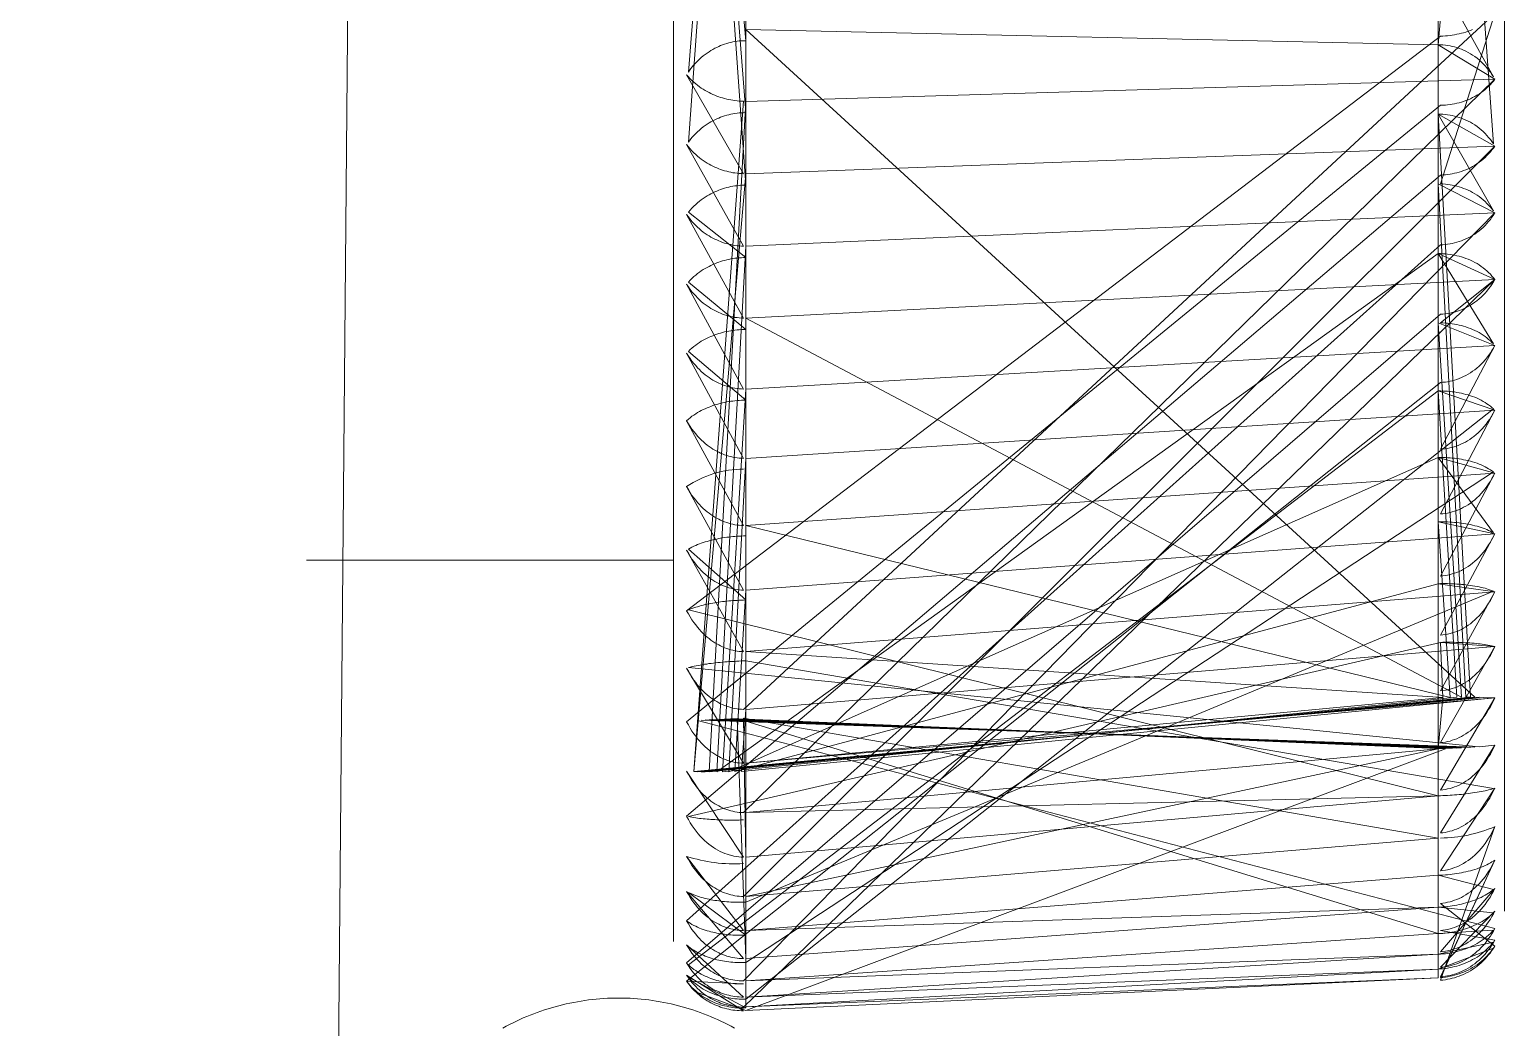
# Model space of a CAD drawing. Header units: millimetres. Extents: x 521 to 148073, y -17811 to 32040.
# Drawn here: x 66102.24 to 66124.39, y 20489.53 to 20504.52 of the extents above; entities that cross this region are included whole.
import ezdxf

# ---------------------------------------------------------------- set-up
doc = ezdxf.new("R2010")
doc.units = ezdxf.units.MM
doc.layers.add('Datové rozvody', color=6, linetype='Continuous')
doc.layers.add('PDF_Geometrie', color=7, linetype='Continuous', true_color=0xbdbdbd)

# ---------------------------------------------------------------- blocks, each defined once
blk = doc.blocks.new('projektor')
at = {"layer": 'PDF_Geometrie', "lineweight": 13}
for points in [[(86046.764, 15190.87), (86048.233, 15191.675), (86048.199, 15191.653), (86048.166, 15191.631), (86048.134, 15191.606), (86048.101, 15191.581), (86048.071, 15191.555), (86048.041, 15191.526), (86048.013, 15191.498), (86047.986, 15191.467), (86047.961, 15191.437), (86047.936, 15191.404), (86047.915, 15191.372), (86047.894, 15191.34), (86047.875, 15191.307), (86047.858, 15191.275), (86047.843, 15191.241), (86047.829, 15191.209), (86047.816, 15191.175), (86047.805, 15191.143), (86047.795, 15191.109), (86047.787, 15191.075), (86047.779, 15191.042), (86047.774, 15191.007), (86047.769, 15190.974), (86047.765, 15190.939), (86047.763, 15190.904), (86047.762, 15190.87), (86038.499, 15191.675)], [(86038.03, 15190.87), (86049.21, 15191.675), (86049.178, 15191.653), (86049.148, 15191.631), (86049.117, 15191.606), (86049.088, 15191.581), (86049.059, 15191.555), (86049.032, 15191.526), (86049.006, 15191.498), (86048.981, 15191.467), (86048.958, 15191.437), (86048.935, 15191.404), (86048.915, 15191.372), (86048.896, 15191.34), (86048.879, 15191.307), (86048.863, 15191.275), (86048.849, 15191.241), (86048.836, 15191.209), (86048.824, 15191.175), (86048.814, 15191.143), (86048.805, 15191.109), (86048.797, 15191.075), (86048.79, 15191.042), (86048.785, 15191.007), (86048.781, 15190.974), (86048.778, 15190.939), (86048.776, 15190.904), (86048.775, 15190.87), (86050.191, 15191.675), (86050.162, 15191.653), (86050.134, 15191.631), (86050.106, 15191.606), (86050.08, 15191.581), (86050.054, 15191.555), (86050.028, 15191.526), (86050.004, 15191.498), (86049.982, 15191.467), (86049.96, 15191.437), (86049.94, 15191.404), (86049.922, 15191.372), (86049.904, 15191.34), (86049.888, 15191.307), (86049.874, 15191.275), (86049.862, 15191.241), (86049.85, 15191.209), (86049.839, 15191.175), (86049.829, 15191.143), (86049.821, 15191.109), (86049.815, 15191.075), (86049.809, 15191.042), (86049.804, 15191.007), (86049.8, 15190.974), (86049.797, 15190.939), (86049.795, 15190.904), (86047.305, 15191.694)], [(86060.422, 15191.837), (86039.04, 15191.837)], [(86057.305, 15191.694), (86057.297, 15191.526), (86058.38, 15179.995), (86048.589, 15180.723), (86048.589, 15180.69), (86048.586, 15180.659), (86048.583, 15180.628), (86048.58, 15180.597), (86048.575, 15180.566), (86048.57, 15180.536), (86048.564, 15180.505), (86048.557, 15180.476), (86048.549, 15180.446), (86048.541, 15180.417), (86048.532, 15180.387), (86048.522, 15180.359), (86048.512, 15180.33), (86048.501, 15180.303), (86048.488, 15180.274), (86048.476, 15180.246), (86048.462, 15180.218), (86048.447, 15180.19), (86048.432, 15180.161), (86048.414, 15180.134), (86048.396, 15180.105), (86048.376, 15180.078), (86048.356, 15180.05), (86048.334, 15180.023), (86048.31, 15179.995), (86048.286, 15179.969), (86048.259, 15179.943), (86048.231, 15179.916), (86048.201, 15179.891), (86049.648, 15180.723), (86049.646, 15180.69), (86049.644, 15180.659), (86049.641, 15180.628), (86049.636, 15180.597), (86049.632, 15180.566), (86049.627, 15180.536), (86049.62, 15180.505), (86049.612, 15180.476), (86049.604, 15180.446), (86049.594, 15180.417), (86049.585, 15180.387), (86049.575, 15180.359), (86049.563, 15180.33), (86049.55, 15180.303), (86049.538, 15180.274), (86049.524, 15180.246), (86049.508, 15180.218), (86049.492, 15180.19), (86049.474, 15180.161), (86049.456, 15180.134), (86049.436, 15180.105), (86049.414, 15180.078), (86049.392, 15180.05), (86049.367, 15180.023), (86049.341, 15179.995), (86049.314, 15179.969), (86049.284, 15179.943), (86049.253, 15179.916), (86049.22, 15179.891), (86050.707, 15180.723), (86050.705, 15180.69), (86050.702, 15180.659), (86050.699, 15180.628), (86050.695, 15180.597), (86050.69, 15180.566), (86050.683, 15180.536), (86050.676, 15180.505), (86050.668, 15180.476), (86050.66, 15180.446), (86050.65, 15180.417), (86050.639, 15180.387), (86050.628, 15180.359), (86050.615, 15180.33), (86050.602, 15180.303), (86050.588, 15180.274), (86050.573, 15180.246), (86050.556, 15180.218), (86050.538, 15180.19), (86050.519, 15180.161), (86050.499, 15180.134), (86050.477, 15180.105), (86050.454, 15180.078), (86050.429, 15180.05), (86050.403, 15180.023), (86050.375, 15179.995), (86050.345, 15179.969), (86050.313, 15179.943), (86050.279, 15179.916), (86050.242, 15179.891), (86051.758, 15180.723), (86051.757, 15180.69), (86051.754, 15180.659), (86051.75, 15180.628), (86051.746, 15180.597), (86051.74, 15180.566), (86051.733, 15180.536), (86051.726, 15180.505), (86051.717, 15180.476), (86051.708, 15180.446), (86051.698, 15180.417), (86051.686, 15180.387), (86051.674, 15180.359), (86051.662, 15180.33), (86051.647, 15180.303), (86051.632, 15180.274), (86051.616, 15180.246), (86051.598, 15180.218), (86051.579, 15180.19), (86051.559, 15180.161), (86051.537, 15180.134), (86051.514, 15180.105), (86051.489, 15180.078), (86051.462, 15180.05), (86051.433, 15180.023), (86051.403, 15179.995), (86051.372, 15179.969), (86051.337, 15179.943), (86051.3, 15179.916), (86051.262, 15179.891), (86052.794, 15180.723), (86052.792, 15180.69), (86052.79, 15180.659), (86052.786, 15180.628), (86052.781, 15180.597), (86052.775, 15180.566), (86052.769, 15180.536), (86052.761, 15180.505), (86052.752, 15180.476), (86052.742, 15180.446), (86052.731, 15180.417), (86052.719, 15180.387), (86052.707, 15180.359), (86052.693, 15180.33), (86052.677, 15180.303), (86052.662, 15180.274), (86052.644, 15180.246), (86052.625, 15180.218), (86052.605, 15180.19), (86052.584, 15180.161), (86052.56, 15180.134), (86052.536, 15180.105), (86052.509, 15180.078), (86052.481, 15180.05), (86052.451, 15180.023), (86052.419, 15179.995), (86052.386, 15179.969), (86052.349, 15179.943), (86052.311, 15179.916), (86052.269, 15179.891), (86053.806, 15180.723), (86053.804, 15180.691), (86053.802, 15180.66), (86053.799, 15180.628), (86053.794, 15180.597), (86053.788, 15180.566), (86053.78, 15180.536), (86053.772, 15180.505), (86053.763, 15180.476), (86053.753, 15180.446), (86053.741, 15180.417), (86053.729, 15180.387), (86053.716, 15180.359), (86053.701, 15180.331), (86053.686, 15180.303), (86053.669, 15180.275), (86053.652, 15180.248), (86053.631, 15180.219), (86053.612, 15180.192), (86053.589, 15180.164), (86053.565, 15180.136), (86053.539, 15180.107), (86053.511, 15180.08), (86053.481, 15180.051), (86053.449, 15180.023), (86053.414, 15179.995), (86053.378, 15179.968), (86053.34, 15179.942), (86053.299, 15179.916), (86053.257, 15179.891), (86054.788, 15180.723), (86054.786, 15180.69), (86054.783, 15180.659), (86054.78, 15180.628), (86054.775, 15180.597), (86054.769, 15180.566), (86054.762, 15180.536), (86054.753, 15180.505), (86054.743, 15180.476), (86054.733, 15180.446), (86054.721, 15180.417), (86054.708, 15180.387), (86054.694, 15180.359), (86054.679, 15180.33), (86054.663, 15180.303), (86054.646, 15180.274), (86054.626, 15180.246), (86054.606, 15180.218), (86054.585, 15180.19), (86054.561, 15180.161), (86054.536, 15180.134), (86054.509, 15180.105), (86054.48, 15180.078), (86054.45, 15180.05), (86054.417, 15180.023), (86054.382, 15179.995), (86054.346, 15179.969), (86054.305, 15179.943), (86054.263, 15179.916), (86054.218, 15179.891), (86055.731, 15180.723), (86055.73, 15180.69), (86055.727, 15180.659), (86055.723, 15180.628), (86055.718, 15180.597), (86055.712, 15180.566), (86055.704, 15180.536), (86055.696, 15180.505), (86055.686, 15180.476), (86055.675, 15180.446), (86055.663, 15180.417), (86055.65, 15180.387), (86055.635, 15180.359), (86055.62, 15180.33), (86055.603, 15180.303), (86055.586, 15180.274), (86055.565, 15180.246), (86055.544, 15180.218), (86055.523, 15180.19), (86055.499, 15180.161), (86055.473, 15180.134), (86055.445, 15180.105), (86055.416, 15180.078), (86055.384, 15180.05), (86055.351, 15180.023), (86055.314, 15179.995), (86055.276, 15179.969), (86055.235, 15179.943), (86055.192, 15179.916), (86055.146, 15179.891), (86056.628, 15180.723), (86056.627, 15180.69), (86056.625, 15180.659), (86056.621, 15180.628), (86056.616, 15180.597), (86056.609, 15180.566), (86056.601, 15180.536), (86056.593, 15180.505), (86056.583, 15180.476), (86056.572, 15180.446), (86056.56, 15180.417), (86056.546, 15180.387), (86056.531, 15180.359), (86056.516, 15180.33), (86056.499, 15180.303), (86056.48, 15180.274), (86056.461, 15180.246), (86056.439, 15180.218), (86056.417, 15180.19), (86056.392, 15180.161), (86056.366, 15180.134), (86056.337, 15180.105), (86056.307, 15180.078), (86056.274, 15180.05), (86056.24, 15180.023), (86056.204, 15179.995), (86056.165, 15179.969), (86056.123, 15179.943), (86056.078, 15179.916), (86056.031, 15179.891), (86047.636, 15190.904), (86047.636, 15190.939), (86047.634, 15190.974), (86047.631, 15191.007), (86047.627, 15191.042), (86047.623, 15191.075), (86047.617, 15191.109), (86047.611, 15191.142), (86047.605, 15191.175), (86047.596, 15191.209), (86047.587, 15191.241), (86047.577, 15191.274), (86047.566, 15191.307), (86047.553, 15191.34), (86047.54, 15191.372)], [(86047.305, 15191.694), (86057.474, 15180.723), (86057.472, 15180.69), (86057.47, 15180.659), (86057.466, 15180.628), (86057.461, 15180.597), (86057.454, 15180.566), (86057.447, 15180.536), (86057.438, 15180.505), (86057.427, 15180.476), (86057.417, 15180.446), (86057.404, 15180.417), (86057.391, 15180.387), (86057.375, 15180.359), (86057.36, 15180.33), (86057.343, 15180.303), (86057.324, 15180.274), (86057.305, 15180.246), (86057.283, 15180.218), (86057.259, 15180.19), (86057.235, 15180.161), (86057.208, 15180.134), (86057.179, 15180.105), (86057.149, 15180.078), (86057.117, 15180.05), (86057.081, 15180.023), (86057.044, 15179.995), (86057.005, 15179.969), (86056.962, 15179.943), (86056.917, 15179.916), (86056.869, 15179.891), (86058.259, 15180.723), (86058.258, 15180.69), (86058.255, 15180.659), (86058.252, 15180.628), (86058.247, 15180.597), (86058.24, 15180.566), (86058.232, 15180.536), (86058.224, 15180.505), (86058.214, 15180.476), (86058.202, 15180.446), (86058.191, 15180.417), (86058.177, 15180.387), (86058.162, 15180.359), (86058.147, 15180.33), (86058.129, 15180.303), (86058.11, 15180.274), (86058.091, 15180.246), (86058.069, 15180.218), (86058.045, 15180.19), (86058.02, 15180.161), (86057.993, 15180.134), (86057.964, 15180.105), (86057.934, 15180.078), (86057.901, 15180.05), (86057.866, 15180.023), (86057.829, 15179.995), (86057.789, 15179.969), (86057.746, 15179.943), (86057.701, 15179.916), (86057.653, 15179.891), (86048.647, 15190.904), (86048.646, 15190.939), (86048.644, 15190.974), (86048.641, 15191.007), (86048.636, 15191.042), (86048.631, 15191.075), (86048.626, 15191.109), (86048.618, 15191.142), (86048.61, 15191.175), (86048.601, 15191.209), (86048.59, 15191.241), (86048.579, 15191.274), (86048.566, 15191.307), (86048.552, 15191.34), (86048.536, 15191.372), (86048.519, 15191.404), (86048.502, 15191.435), (86048.483, 15191.467), (86048.462, 15191.497), (86048.441, 15191.526), (86048.418, 15191.555), (86048.395, 15191.581), (86048.371, 15191.606), (86048.345, 15191.631), (86048.32, 15191.653), (86048.294, 15191.675), (86048.268, 15191.694), (86058.98, 15180.723), (86058.979, 15180.69), (86058.977, 15180.659), (86058.974, 15180.628), (86058.968, 15180.597), (86058.962, 15180.566), (86058.954, 15180.536), (86058.946, 15180.505), (86058.936, 15180.476), (86058.925, 15180.446), (86058.913, 15180.417), (86058.899, 15180.387), (86058.884, 15180.359), (86058.868, 15180.33), (86058.851, 15180.303), (86058.832, 15180.274), (86058.812, 15180.246), (86058.791, 15180.218), (86058.768, 15180.19), (86058.743, 15180.161), (86058.716, 15180.134), (86058.688, 15180.105), (86058.657, 15180.078), (86058.624, 15180.05), (86058.589, 15180.023), (86058.552, 15179.995), (86058.512, 15179.969), (86058.47, 15179.943), (86058.424, 15179.916), (86058.376, 15179.891), (86059.631, 15180.72), (86059.63, 15180.686), (86059.628, 15180.652), (86059.623, 15180.617), (86059.616, 15180.582), (86059.609, 15180.549), (86059.6, 15180.514), (86059.589, 15180.481), (86059.577, 15180.447), (86059.563, 15180.414), (86059.547, 15180.38), (86059.531, 15180.346), (86059.511, 15180.314), (86059.49, 15180.281), (86059.468, 15180.249), (86059.444, 15180.216), (86059.417, 15180.185), (86059.388, 15180.152), (86059.358, 15180.121), (86059.325, 15180.09), (86059.29, 15180.06), (86059.253, 15180.029), (86059.214, 15180), (86059.172, 15179.971), (86059.128, 15179.944), (86059.082, 15179.917), (86059.034, 15179.891), (86049.667, 15190.904), (86049.666, 15190.939), (86049.662, 15190.974), (86049.659, 15191.007), (86049.654, 15191.042), (86049.648, 15191.075), (86049.641, 15191.109), (86049.633, 15191.142), (86049.624, 15191.175), (86049.613, 15191.209), (86049.601, 15191.241), (86049.589, 15191.274), (86049.575, 15191.307), (86049.559, 15191.34), (86049.541, 15191.372), (86049.523, 15191.404), (86049.502, 15191.435), (86049.481, 15191.467), (86049.458, 15191.497), (86049.434, 15191.526), (86049.41, 15191.555), (86049.383, 15191.581), (86049.356, 15191.606), (86049.329, 15191.631), (86049.3, 15191.653), (86049.272, 15191.675), (86049.243, 15191.694), (86060.206, 15180.723), (86060.205, 15180.69), (86060.203, 15180.659), (86060.2, 15180.628), (86060.195, 15180.597), (86060.189, 15180.566), (86060.182, 15180.536), (86060.173, 15180.505), (86060.164, 15180.476), (86060.154, 15180.446), (86060.142, 15180.417), (86060.128, 15180.387), (86060.114, 15180.359), (86060.099, 15180.33), (86060.082, 15180.303), (86060.065, 15180.274), (86060.045, 15180.246), (86060.024, 15180.218), (86060.001, 15180.19), (86059.978, 15180.161), (86059.951, 15180.134), (86059.923, 15180.105), (86059.893, 15180.078), (86059.862, 15180.05), (86059.828, 15180.023), (86059.791, 15179.995), (86059.753, 15179.969), (86059.711, 15179.943), (86059.667, 15179.916), (86059.62, 15179.891), (86060.702, 15180.723), (86060.701, 15180.69), (86060.699, 15180.659), (86060.696, 15180.628), (86060.692, 15180.597), (86060.686, 15180.566), (86060.678, 15180.536), (86060.671, 15180.505), (86060.662, 15180.476), (86060.651, 15180.446), (86060.64, 15180.417), (86060.627, 15180.387), (86060.613, 15180.359), (86060.598, 15180.33), (86060.582, 15180.303), (86060.565, 15180.274), (86060.546, 15180.246), (86060.525, 15180.218), (86060.504, 15180.19), (86060.48, 15180.161), (86060.454, 15180.134), (86060.428, 15180.105), (86060.398, 15180.078), (86060.367, 15180.05), (86060.334, 15180.023), (86060.299, 15179.995), (86060.261, 15179.969), (86060.22, 15179.943), (86060.177, 15179.916), (86060.132, 15179.891), (86061.114, 15180.723), (86061.113, 15180.69), (86061.111, 15180.659), (86061.108, 15180.628), (86061.104, 15180.597), (86061.099, 15180.566), (86061.092, 15180.536), (86061.085, 15180.505), (86061.076, 15180.476), (86061.066, 15180.446), (86061.055, 15180.417), (86061.042, 15180.387), (86061.029, 15180.359), (86061.015, 15180.33), (86060.999, 15180.303), (86060.982, 15180.274), (86060.964, 15180.246), (86060.944, 15180.218), (86060.924, 15180.19), (86060.901, 15180.161), (86060.876, 15180.134), (86060.85, 15180.105), (86060.821, 15180.078), (86060.791, 15180.05), (86060.759, 15180.023), (86060.725, 15179.995), (86060.689, 15179.969), (86060.65, 15179.943), (86060.608, 15179.916), (86060.564, 15179.891), (86050.687, 15190.904), (86050.685, 15190.939), (86050.681, 15190.974), (86050.677, 15191.007), (86050.672, 15191.042), (86050.666, 15191.075), (86050.658, 15191.109), (86050.649, 15191.142), (86050.639, 15191.175), (86050.627, 15191.209), (86050.614, 15191.241), (86050.6, 15191.274), (86050.584, 15191.307), (86050.567, 15191.34), (86050.548, 15191.372), (86050.528, 15191.404), (86050.505, 15191.435), (86050.482, 15191.467), (86050.457, 15191.497), (86050.431, 15191.526), (86050.403, 15191.555), (86050.375, 15191.581), (86050.345, 15191.606), (86050.315, 15191.631), (86050.284, 15191.653), (86050.253, 15191.675), (86050.22, 15191.694), (86061.439, 15180.723), (86061.439, 15180.69), (86061.438, 15180.659), (86061.434, 15180.628), (86061.43, 15180.597), (86061.425, 15180.566), (86061.419, 15180.536), (86061.412, 15180.505), (86061.403, 15180.476), (86061.394, 15180.446), (86061.383, 15180.417), (86061.372, 15180.387), (86061.359, 15180.359), (86061.346, 15180.33), (86061.331, 15180.303), (86061.314, 15180.274), (86061.297, 15180.246), (86061.278, 15180.218), (86061.258, 15180.19), (86061.236, 15180.161), (86061.213, 15180.134), (86061.188, 15180.105), (86061.161, 15180.078), (86061.132, 15180.05), (86061.102, 15180.023), (86061.069, 15179.995), (86061.034, 15179.969), (86060.996, 15179.943), (86060.956, 15179.916), (86060.914, 15179.891), (86061.676, 15180.723), (86061.676, 15180.69), (86061.674, 15180.659), (86061.672, 15180.628), (86061.668, 15180.597), (86061.663, 15180.566), (86061.657, 15180.536), (86061.65, 15180.505), (86061.642, 15180.476), (86061.633, 15180.446), (86061.623, 15180.417), (86061.612, 15180.387), (86061.601, 15180.359), (86061.587, 15180.33), (86061.573, 15180.303), (86061.558, 15180.274), (86061.541, 15180.246), (86061.524, 15180.218), (86061.504, 15180.19), (86061.485, 15180.161), (86061.462, 15180.134), (86061.438, 15180.105), (86061.412, 15180.078), (86061.386, 15180.05), (86061.356, 15180.023), (86061.325, 15179.995), (86061.292, 15179.969), (86061.257, 15179.943), (86061.219, 15179.916), (86061.178, 15179.891), (86051.699, 15190.904), (86051.698, 15190.939), (86051.694, 15190.974), (86051.689, 15191.007), (86051.683, 15191.042), (86051.676, 15191.075), (86051.668, 15191.109), (86051.658, 15191.142), (86051.646, 15191.175), (86051.634, 15191.209), (86051.62, 15191.241), (86051.605, 15191.274), (86051.587, 15191.307), (86051.569, 15191.34), (86051.549, 15191.372), (86051.526, 15191.404), (86051.502, 15191.435), (86051.477, 15191.467), (86051.45, 15191.497), (86051.421, 15191.526), (86051.392, 15191.555), (86051.361, 15191.581), (86051.329, 15191.606), (86051.297, 15191.631), (86051.264, 15191.653), (86051.229, 15191.675), (86051.194, 15191.694), (86061.821, 15180.723), (86061.821, 15180.69), (86061.82, 15180.659), (86061.817, 15180.628), (86061.814, 15180.597), (86061.81, 15180.566), (86061.805, 15180.536), (86061.798, 15180.505), (86061.79, 15180.476), (86061.782, 15180.446), (86061.773, 15180.417), (86061.763, 15180.387), (86061.752, 15180.359), (86061.739, 15180.33), (86061.726, 15180.303), (86061.712, 15180.274), (86061.697, 15180.246), (86061.68, 15180.218), (86061.662, 15180.19), (86061.642, 15180.161), (86061.622, 15180.134), (86061.6, 15180.105), (86061.576, 15180.078), (86061.55, 15180.05), (86061.523, 15180.023), (86061.494, 15179.995), (86061.463, 15179.969), (86061.429, 15179.943), (86061.394, 15179.916), (86061.356, 15179.891), (86061.875, 15180.723), (86061.875, 15180.69), (86061.873, 15180.659), (86061.872, 15180.628), (86061.868, 15180.597), (86061.865, 15180.566), (86061.86, 15180.536), (86061.854, 15180.505), (86061.847, 15180.476), (86061.84, 15180.446), (86061.831, 15180.417), (86061.821, 15180.387), (86061.811, 15180.359), (86061.799, 15180.33), (86061.788, 15180.303), (86061.775, 15180.274), (86061.76, 15180.246), (86061.746, 15180.218), (86061.729, 15180.19), (86061.711, 15180.161), (86061.692, 15180.134), (86061.671, 15180.105), (86061.649, 15180.078), (86061.625, 15180.05), (86061.6, 15180.023), (86061.573, 15179.995), (86061.545, 15179.969), (86061.513, 15179.943), (86061.48, 15179.916), (86061.445, 15179.891), (86052.697, 15190.904), (86052.695, 15190.939), (86052.691, 15190.974), (86052.686, 15191.007), (86052.679, 15191.042), (86052.672, 15191.075), (86052.663, 15191.109), (86052.652, 15191.142), (86052.64, 15191.175), (86052.626, 15191.209), (86052.611, 15191.241), (86052.595, 15191.274), (86052.576, 15191.307), (86052.556, 15191.34), (86052.534, 15191.372), (86052.511, 15191.404), (86052.486, 15191.435), (86052.459, 15191.467), (86052.43, 15191.497), (86052.4, 15191.526), (86052.368, 15191.555), (86052.335, 15191.581), (86052.301, 15191.606), (86052.266, 15191.631), (86052.231, 15191.653), (86052.195, 15191.675), (86052.157, 15191.694), (86053.673, 15190.903), (86053.67, 15190.937), (86053.666, 15190.971), (86053.661, 15191.004), (86053.654, 15191.037), (86053.647, 15191.07), (86053.637, 15191.104), (86053.626, 15191.136), (86053.614, 15191.169), (86053.6, 15191.202), (86053.585, 15191.234), (86053.568, 15191.267), (86053.55, 15191.298), (86053.529, 15191.33), (86053.508, 15191.361), (86053.484, 15191.392), (86053.459, 15191.423), (86053.433, 15191.453), (86053.404, 15191.482), (86053.373, 15191.512), (86053.341, 15191.54), (86053.306, 15191.569), (86053.269, 15191.595), (86053.231, 15191.622), (86053.19, 15191.647), (86053.147, 15191.67), (86053.102, 15191.694), (86054.617, 15190.904), (86054.615, 15190.939), (86054.61, 15190.974), (86054.604, 15191.007), (86054.597, 15191.042), (86054.588, 15191.075), (86054.578, 15191.109), (86054.566, 15191.142), (86054.553, 15191.175), (86054.538, 15191.209), (86054.521, 15191.241), (86054.503, 15191.274), (86054.483, 15191.307), (86054.46, 15191.34), (86054.437, 15191.372), (86054.41, 15191.404), (86054.382, 15191.435), (86054.352, 15191.467), (86054.321, 15191.497), (86054.287, 15191.526), (86054.252, 15191.555), (86054.217, 15191.581), (86054.179, 15191.606), (86054.141, 15191.631), (86054.101, 15191.653), (86054.062, 15191.675), (86054.021, 15191.694), (86055.525, 15190.904), (86055.522, 15190.939), (86055.518, 15190.974), (86055.511, 15191.007), (86055.504, 15191.042), (86055.495, 15191.075), (86055.484, 15191.109), (86055.472, 15191.142), (86055.458, 15191.175), (86055.443, 15191.209), (86055.425, 15191.241), (86055.406, 15191.274), (86055.385, 15191.307), (86055.362, 15191.34), (86055.337, 15191.372), (86055.309, 15191.404), (86055.281, 15191.435), (86055.25, 15191.467), (86055.217, 15191.497), (86055.182, 15191.526), (86055.147, 15191.555), (86055.11, 15191.581), (86055.07, 15191.606), (86055.031, 15191.631), (86054.991, 15191.653), (86054.949, 15191.675), (86054.908, 15191.694), (86056.389, 15190.904), (86056.386, 15190.939), (86056.381, 15190.974), (86056.375, 15191.007), (86056.366, 15191.042), (86056.357, 15191.075), (86056.346, 15191.109), (86056.334, 15191.142), (86056.32, 15191.175), (86056.304, 15191.209), (86056.285, 15191.241), (86056.266, 15191.274), (86056.244, 15191.307), (86056.221, 15191.34), (86056.195, 15191.372), (86056.167, 15191.404), (86056.137, 15191.435), (86056.105, 15191.467), (86056.072, 15191.497), (86056.036, 15191.526), (86056, 15191.555), (86055.962, 15191.581), (86055.922, 15191.606), (86055.881, 15191.631), (86055.84, 15191.653), (86055.797, 15191.675), (86055.754, 15191.694), (86057.202, 15190.904), (86057.198, 15190.939), (86057.193, 15190.974), (86057.188, 15191.007), (86057.179, 15191.042), (86057.169, 15191.075), (86057.158, 15191.109), (86057.146, 15191.142), (86057.131, 15191.175), (86057.114, 15191.209), (86057.096, 15191.241), (86057.076, 15191.274), (86057.054, 15191.307), (86057.031, 15191.34), (86057.004, 15191.372), (86056.975, 15191.404), (86056.945, 15191.435), (86056.913, 15191.467), (86056.878, 15191.497), (86056.842, 15191.526), (86056.805, 15191.555), (86056.766, 15191.581), (86056.725, 15191.606), (86056.684, 15191.631), (86056.643, 15191.653), (86056.599, 15191.675), (86056.556, 15191.694), (86057.958, 15190.904), (86057.955, 15190.939), (86057.95, 15190.974), (86057.944, 15191.007), (86057.935, 15191.042), (86057.925, 15191.075), (86057.913, 15191.109), (86057.901, 15191.142), (86057.886, 15191.175), (86057.869, 15191.209), (86057.851, 15191.241), (86057.831, 15191.274), (86057.808, 15191.307), (86057.784, 15191.34), (86057.758, 15191.372), (86057.728, 15191.404), (86057.697, 15191.435), (86057.665, 15191.467), (86057.631, 15191.497), (86057.594, 15191.526), (86057.557, 15191.555), (86057.517, 15191.581), (86057.476, 15191.606), (86057.434, 15191.631), (86057.392, 15191.653), (86057.349, 15191.675), (86057.305, 15191.694), (86058.652, 15190.904), (86058.648, 15190.939), (86058.643, 15190.974), (86058.636, 15191.007), (86058.628, 15191.042), (86058.618, 15191.075), (86058.606, 15191.109), (86058.594, 15191.142), (86058.579, 15191.175), (86058.562, 15191.209), (86058.544, 15191.241), (86058.523, 15191.274), (86058.501, 15191.307), (86058.476, 15191.34), (86058.45, 15191.372), (86058.421, 15191.404), (86058.39, 15191.435), (86058.357, 15191.467), (86058.323, 15191.497), (86058.286, 15191.526), (86058.249, 15191.555), (86058.209, 15191.581), (86058.168, 15191.606), (86058.127, 15191.631), (86058.084, 15191.653), (86058.04, 15191.675), (86057.996, 15191.694), (86059.278, 15190.903), (86059.275, 15190.937), (86059.27, 15190.971), (86059.263, 15191.004), (86059.254, 15191.038), (86059.245, 15191.071), (86059.234, 15191.104), (86059.221, 15191.136), (86059.207, 15191.169), (86059.191, 15191.203), (86059.173, 15191.235), (86059.153, 15191.267), (86059.132, 15191.299), (86059.109, 15191.331), (86059.084, 15191.362), (86059.057, 15191.393), (86059.028, 15191.424), (86058.998, 15191.454), (86058.965, 15191.484), (86058.93, 15191.513), (86058.893, 15191.541), (86058.853, 15191.57), (86058.811, 15191.596), (86058.768, 15191.623), (86058.722, 15191.647), (86058.674, 15191.671), (86058.625, 15191.694), (86059.831, 15190.904), (86059.827, 15190.939), (86059.822, 15190.974), (86059.815, 15191.007), (86059.807, 15191.042), (86059.797, 15191.075), (86059.785, 15191.109), (86059.773, 15191.142), (86059.758, 15191.175), (86059.741, 15191.209), (86059.723, 15191.241), (86059.702, 15191.274), (86059.681, 15191.307), (86059.657, 15191.34), (86059.631, 15191.372), (86059.602, 15191.404), (86059.572, 15191.435), (86059.54, 15191.467), (86059.506, 15191.497), (86059.47, 15191.526), (86059.432, 15191.555), (86059.394, 15191.581), (86059.354, 15191.606), (86059.313, 15191.631), (86059.271, 15191.653), (86059.229, 15191.675), (86059.186, 15191.694), (86061.43, 15190.904), (86061.427, 15190.939), (86061.423, 15190.974), (86061.416, 15191.007), (86061.41, 15191.042), (86061.402, 15191.075), (86061.393, 15191.109), (86061.382, 15191.142), (86061.371, 15191.175), (86061.358, 15191.209), (86061.344, 15191.241), (86061.328, 15191.274), (86061.311, 15191.307), (86061.292, 15191.34), (86061.272, 15191.372), (86061.25, 15191.404), (86061.227, 15191.435), (86061.202, 15191.467), (86061.176, 15191.497), (86061.148, 15191.526), (86061.119, 15191.555), (86061.09, 15191.581), (86061.059, 15191.606), (86061.028, 15191.631), (86060.996, 15191.653), (86060.963, 15191.675), (86060.93, 15191.694), (86060.307, 15190.904), (86060.303, 15190.939), (86060.298, 15190.974), (86060.291, 15191.007), (86060.283, 15191.042), (86060.274, 15191.075), (86060.262, 15191.109), (86060.25, 15191.142), (86060.235, 15191.175), (86060.219, 15191.209), (86060.201, 15191.241), (86060.181, 15191.274), (86060.159, 15191.307), (86060.136, 15191.34), (86060.111, 15191.372), (86060.082, 15191.404), (86060.053, 15191.435), (86060.021, 15191.467), (86059.988, 15191.497), (86059.953, 15191.526), (86059.917, 15191.555), (86059.878, 15191.581), (86059.84, 15191.606), (86059.8, 15191.631), (86059.759, 15191.653), (86059.717, 15191.675), (86059.674, 15191.694), (86061.38, 15190.904), (86061.377, 15190.939), (86061.372, 15190.974), (86061.367, 15191.007), (86061.359, 15191.042), (86061.351, 15191.075), (86061.341, 15191.109), (86061.33, 15191.142), (86061.317, 15191.175), (86061.303, 15191.209), (86061.288, 15191.241), (86061.271, 15191.274), (86061.253, 15191.307), (86061.233, 15191.34), (86061.211, 15191.372), (86061.188, 15191.404), (86061.163, 15191.435), (86061.137, 15191.467), (86061.108, 15191.497), (86061.079, 15191.526), (86061.048, 15191.555), (86061.016, 15191.581), (86060.984, 15191.606), (86060.95, 15191.631), (86060.916, 15191.653), (86060.881, 15191.675), (86060.845, 15191.694), (86060.703, 15190.904), (86060.699, 15190.939), (86060.694, 15190.974), (86060.688, 15191.007), (86060.679, 15191.042), (86060.67, 15191.075), (86060.659, 15191.109), (86060.646, 15191.142), (86060.632, 15191.175), (86060.616, 15191.209), (86060.599, 15191.241), (86060.58, 15191.274), (86060.559, 15191.307), (86060.536, 15191.34), (86060.511, 15191.372), (86060.484, 15191.404), (86060.455, 15191.435), (86060.424, 15191.467), (86060.393, 15191.497), (86060.358, 15191.526), (86060.322, 15191.555), (86060.286, 15191.581), (86060.248, 15191.606), (86060.21, 15191.631), (86060.169, 15191.653), (86060.129, 15191.675), (86060.088, 15191.694), (86061.015, 15190.904), (86061.011, 15190.939), (86061.006, 15190.974), (86061, 15191.007), (86060.992, 15191.042), (86060.983, 15191.075), (86060.972, 15191.109), (86060.96, 15191.142), (86060.947, 15191.175), (86060.931, 15191.209), (86060.914, 15191.241), (86060.896, 15191.274), (86060.876, 15191.307), (86060.853, 15191.34), (86060.83, 15191.372), (86060.804, 15191.404), (86060.776, 15191.435), (86060.746, 15191.467), (86060.715, 15191.497), (86060.683, 15191.526), (86060.648, 15191.555), (86060.612, 15191.581), (86060.576, 15191.606), (86060.539, 15191.631), (86060.5, 15191.653), (86060.462, 15191.675), (86060.423, 15191.694), (86061.241, 15190.904), (86061.238, 15190.939), (86061.233, 15190.974), (86061.227, 15191.007), (86061.219, 15191.042), (86061.21, 15191.075), (86061.2, 15191.109), (86061.189, 15191.142), (86061.175, 15191.175), (86061.161, 15191.209), (86061.145, 15191.241), (86061.127, 15191.274), (86061.107, 15191.307), (86061.086, 15191.34), (86061.064, 15191.372), (86061.039, 15191.404), (86061.012, 15191.435), (86060.985, 15191.467), (86060.954, 15191.497), (86060.924, 15191.526), (86060.891, 15191.555), (86060.856, 15191.581), (86060.822, 15191.606), (86060.786, 15191.631), (86060.75, 15191.653), (86060.714, 15191.675), (86060.675, 15191.694), (86057.637, 15180.05)], [(86057.295, 15191.34), (86057.295, 15191.275), (86049.795, 15190.87), (86050.22, 15191.694), (86050.707, 15180.754), (86058.384, 15180.33), (86050.815, 15190.87), (86051.194, 15191.694), (86051.759, 15180.754), (86057.296, 15191.209), (86051.826, 15190.87), (86052.157, 15191.694), (86052.794, 15180.754), (86058.383, 15180.417), (86057.296, 15191.143), (86052.821, 15190.87), (86053.102, 15191.694), (86053.806, 15180.754), (86058.383, 15180.505), (86053.794, 15190.87), (86054.021, 15191.694), (86054.788, 15180.754), (86057.297, 15191.042), (86054.734, 15190.87), (86054.908, 15191.694), (86055.731, 15180.754), (86058.38, 15180.597), (86055.637, 15190.87), (86055.754, 15191.694), (86056.628, 15180.754), (86057.3, 15190.939), (86056.495, 15190.903), (86056.556, 15191.694), (86057.473, 15180.754), (86058.378, 15180.69), (86057.305, 15191.694), (86058.258, 15180.754), (86057.3, 15190.939), (86058.05, 15190.87), (86058.98, 15180.754), (86058.736, 15190.87), (86059.631, 15180.754), (86057.601, 15180.723), (86059.353, 15190.87), (86060.206, 15180.754), (86058.05, 15190.87), (86059.897, 15190.87), (86060.701, 15180.754), (86060.363, 15190.87), (86061.113, 15180.754), (86057.604, 15180.628), (86060.749, 15190.87), (86061.438, 15180.754), (86061.05, 15190.87), (86061.675, 15180.754), (86061.266, 15190.87), (86061.82, 15180.754), (86061.393, 15190.87), (86061.874, 15180.754), (86058.047, 15190.974), (86057.608, 15180.536), (86058.043, 15191.075), (86057.611, 15180.446), (86058.04, 15191.143), (86058.036, 15191.209), (86057.617, 15180.359), (86058.032, 15191.275), (86057.622, 15180.274), (86057.625, 15180.218), (86058.028, 15191.34), (86057.628, 15180.161), (86058.023, 15191.404), (86057.632, 15180.105)], [(86060.914, 15179.891), (86060.935, 15179.916), (86060.955, 15179.942), (86060.974, 15179.968), (86060.992, 15179.995), (86061.009, 15180.023), (86061.024, 15180.051), (86061.04, 15180.08), (86061.053, 15180.107), (86061.066, 15180.136), (86061.077, 15180.163), (86061.088, 15180.192), (86061.097, 15180.219), (86061.107, 15180.248), (86061.115, 15180.275), (86061.123, 15180.303), (86061.13, 15180.331), (86061.137, 15180.359), (86061.142, 15180.387), (86061.147, 15180.417), (86061.153, 15180.446), (86061.158, 15180.476), (86061.161, 15180.505), (86061.164, 15180.536), (86061.167, 15180.566), (86061.169, 15180.597), (86061.17, 15180.628), (86061.171, 15180.66), (86061.172, 15180.691), (86061.171, 15180.723), (86061.17, 15180.754), (86054.004, 15191.675), (86053.989, 15191.653), (86053.973, 15191.631), (86053.957, 15191.606), (86053.943, 15191.581), (86053.929, 15191.555), (86053.915, 15191.526), (86053.902, 15191.498), (86053.89, 15191.467), (86053.878, 15191.437), (86053.867, 15191.404), (86053.857, 15191.372), (86053.848, 15191.34), (86053.839, 15191.307), (86053.831, 15191.275), (86053.825, 15191.241), (86053.819, 15191.209), (86053.813, 15191.175), (86053.809, 15191.143), (86053.804, 15191.109), (86053.801, 15191.075), (86053.798, 15191.042), (86053.796, 15191.007), (86053.795, 15190.974), (86053.794, 15190.939), (86053.793, 15190.904), (86053.794, 15190.87), (86054.895, 15191.675), (86054.882, 15191.653), (86054.87, 15191.631), (86054.858, 15191.606), (86054.847, 15191.581), (86054.835, 15191.555), (86054.826, 15191.526), (86054.816, 15191.498), (86054.805, 15191.467), (86054.797, 15191.437), (86054.789, 15191.404), (86054.78, 15191.372), (86054.774, 15191.34), (86054.767, 15191.307), (86054.762, 15191.275), (86054.756, 15191.241), (86054.752, 15191.209), (86054.748, 15191.175), (86054.744, 15191.143), (86054.741, 15191.109), (86054.739, 15191.075), (86054.737, 15191.042), (86054.735, 15191.007), (86054.734, 15190.974), (86054.734, 15190.939), (86054.734, 15190.904), (86054.734, 15190.87)], [(86057.996, 15191.694), (86058.019, 15191.467), (86056.862, 15179.917), (86056.855, 15179.944), (86056.848, 15179.971), (86056.842, 15180), (86056.836, 15180.029), (86056.831, 15180.06), (86056.825, 15180.09), (86056.82, 15180.121), (86056.814, 15180.152), (86056.81, 15180.184), (86056.805, 15180.216), (86056.801, 15180.249), (86056.797, 15180.281), (86056.793, 15180.314), (86056.79, 15180.346), (86056.786, 15180.38), (86056.784, 15180.414), (86056.78, 15180.447), (86056.778, 15180.481), (86056.775, 15180.514), (86056.773, 15180.549), (86056.771, 15180.583), (86056.77, 15180.617), (86056.768, 15180.652), (86056.766, 15180.686), (86056.765, 15180.72), (86056.764, 15180.754), (86058.631, 15191.675), (86058.637, 15191.653), (86058.643, 15191.631), (86058.65, 15191.606), (86058.656, 15191.581), (86058.662, 15191.555), (86058.667, 15191.526), (86058.673, 15191.498), (86058.679, 15191.467), (86058.684, 15191.437), (86058.689, 15191.404), (86058.694, 15191.372), (86058.698, 15191.34), (86058.702, 15191.307), (86058.707, 15191.275), (86058.71, 15191.241), (86058.714, 15191.209), (86058.717, 15191.175), (86058.72, 15191.143), (86058.723, 15191.109), (86058.725, 15191.075), (86058.728, 15191.042), (86058.729, 15191.007), (86058.731, 15190.974), (86058.733, 15190.939), (86058.735, 15190.904), (86058.736, 15190.87), (86056.02, 15179.916), (86056.009, 15179.943), (86056, 15179.969), (86055.99, 15179.995), (86055.981, 15180.023), (86055.973, 15180.05), (86055.965, 15180.078), (86055.957, 15180.105), (86055.95, 15180.134), (86055.943, 15180.161), (86055.938, 15180.19), (86055.931, 15180.218), (86055.926, 15180.246), (86055.921, 15180.274), (86055.916, 15180.303), (86055.912, 15180.33), (86055.908, 15180.359), (86055.903, 15180.387), (86055.899, 15180.417), (86055.896, 15180.446), (86055.892, 15180.476), (86055.889, 15180.505), (86055.887, 15180.536), (86055.884, 15180.566), (86055.882, 15180.597), (86055.88, 15180.628), (86055.878, 15180.659), (86055.877, 15180.69), (86055.876, 15180.723), (86055.874, 15180.754), (86055.13, 15179.916), (86055.116, 15179.943), (86055.102, 15179.969), (86055.09, 15179.995), (86055.077, 15180.023), (86055.066, 15180.05), (86055.056, 15180.078), (86055.045, 15180.105), (86055.036, 15180.134), (86055.027, 15180.161), (86055.018, 15180.19), (86055.011, 15180.218), (86055.004, 15180.246), (86054.997, 15180.274), (86054.99, 15180.303), (86054.984, 15180.33), (86054.978, 15180.359), (86054.974, 15180.387), (86054.969, 15180.417), (86054.964, 15180.446), (86054.959, 15180.476), (86054.956, 15180.505), (86054.952, 15180.536), (86054.949, 15180.566), (86054.947, 15180.597), (86054.944, 15180.628), (86054.942, 15180.659), (86054.94, 15180.69), (86054.939, 15180.723), (86054.938, 15180.754)], [(86060.564, 15179.891), (86060.581, 15179.916), (86060.598, 15179.943), (86060.614, 15179.969), (86060.628, 15179.995), (86060.642, 15180.023), (86060.655, 15180.05), (86060.667, 15180.078), (86060.677, 15180.105), (86060.688, 15180.134), (86060.697, 15180.161), (86060.706, 15180.19), (86060.714, 15180.218), (86060.721, 15180.246), (86060.729, 15180.274), (86060.734, 15180.303), (86060.741, 15180.33), (86060.746, 15180.359), (86060.75, 15180.387), (86060.755, 15180.417), (86060.759, 15180.446), (86060.762, 15180.476), (86060.765, 15180.505), (86060.768, 15180.536), (86060.77, 15180.566), (86060.771, 15180.597), (86060.772, 15180.628), (86060.773, 15180.659), (86060.773, 15180.69), (86060.772, 15180.723), (86060.771, 15180.754), (86060.146, 15179.916), (86060.158, 15179.943), (86060.17, 15179.969), (86060.182, 15179.995), (86060.192, 15180.023), (86060.202, 15180.05), (86060.211, 15180.078), (86060.219, 15180.105), (86060.227, 15180.134), (86060.234, 15180.161), (86060.241, 15180.19), (86060.247, 15180.218), (86060.253, 15180.246), (86060.258, 15180.274), (86060.263, 15180.303), (86060.267, 15180.33), (86060.271, 15180.359), (86060.275, 15180.387), (86060.278, 15180.417), (86060.281, 15180.446), (86060.284, 15180.476), (86060.285, 15180.505), (86060.287, 15180.536), (86060.289, 15180.566), (86060.289, 15180.597), (86060.29, 15180.628), (86060.29, 15180.659), (86060.29, 15180.69), (86060.289, 15180.723), (86060.289, 15180.754), (86055.745, 15191.675), (86055.737, 15191.653), (86055.729, 15191.631), (86055.72, 15191.606), (86055.712, 15191.581), (86055.704, 15191.555), (86055.696, 15191.526), (86055.69, 15191.498), (86055.683, 15191.467), (86055.677, 15191.437), (86055.672, 15191.404), (86055.666, 15191.372), (86055.661, 15191.34), (86055.657, 15191.307), (86055.653, 15191.275), (86055.65, 15191.241), (86055.647, 15191.209), (86055.644, 15191.175), (86055.642, 15191.143), (86055.64, 15191.109), (86055.639, 15191.075), (86055.637, 15191.042), (86055.636, 15191.007), (86055.636, 15190.974), (86055.636, 15190.939), (86055.636, 15190.904), (86055.637, 15190.87)], [(86056.556, 15191.694), (86056.549, 15191.671), (86056.544, 15191.647), (86056.539, 15191.623), (86056.534, 15191.596), (86056.53, 15191.57), (86056.526, 15191.541), (86056.521, 15191.513), (86056.517, 15191.483), (86056.514, 15191.454), (86056.511, 15191.423), (86056.508, 15191.393), (86056.505, 15191.362), (86056.503, 15191.331), (86056.501, 15191.299), (86056.5, 15191.267), (86056.498, 15191.235), (86056.496, 15191.203), (86056.495, 15191.169), (86056.495, 15191.136), (86056.493, 15191.104), (86056.493, 15191.071), (86056.493, 15191.038), (86056.493, 15191.004), (86056.493, 15190.971), (86056.493, 15190.937), (86056.495, 15190.903), (86059.039, 15179.916), (86059.044, 15179.943), (86059.049, 15179.969), (86059.053, 15179.995), (86059.057, 15180.023), (86059.062, 15180.05), (86059.065, 15180.078), (86059.068, 15180.105), (86059.071, 15180.134), (86059.073, 15180.161), (86059.076, 15180.19), (86059.078, 15180.218), (86059.08, 15180.246), (86059.081, 15180.274), (86059.083, 15180.303), (86059.085, 15180.33), (86059.085, 15180.359), (86059.087, 15180.387), (86059.088, 15180.417), (86059.089, 15180.446), (86059.089, 15180.476), (86059.09, 15180.505), (86059.09, 15180.536), (86059.09, 15180.566), (86059.09, 15180.597), (86059.09, 15180.628), (86059.089, 15180.659), (86059.088, 15180.69), (86059.087, 15180.723)], [(86061.393, 15190.87), (86061.382, 15190.87), (86059.833, 15190.87), (86061.244, 15190.87), (86061.017, 15190.87), (86060.705, 15190.87), (86060.309, 15190.87), (86059.28, 15190.87), (86058.654, 15190.87), (86057.96, 15190.87), (86057.204, 15190.87), (86056.391, 15190.87), (86055.527, 15190.87), (86054.619, 15190.87), (86053.673, 15190.87), (86052.698, 15190.87), (86051.7, 15190.87), (86050.688, 15190.87), (86049.667, 15190.87), (86048.648, 15190.87), (86047.636, 15190.87), (86046.641, 15190.87)], [(86062.128, 15180.589), (86062.102, 15180.54), (86062.077, 15180.492), (86062.051, 15180.442), (86062.027, 15180.392), (86062.004, 15180.342), (86061.982, 15180.293), (86061.96, 15180.242), (86061.939, 15180.191), (86061.919, 15180.139), (86061.899, 15180.087), (86061.881, 15180.035), (86061.863, 15179.983), (86061.846, 15179.93), (86061.831, 15179.877), (86061.816, 15179.825), (86061.802, 15179.772), (86061.788, 15179.718), (86061.776, 15179.665), (86061.764, 15179.61), (86061.753, 15179.556), (86061.743, 15179.502), (86061.734, 15179.447), (86061.725, 15179.393), (86061.718, 15179.338), (86061.711, 15179.283), (86061.705, 15179.228), (86061.701, 15179.174), (86061.697, 15179.119), (86061.694, 15179.064), (86061.692, 15179.009), (86061.69, 15178.954), (86061.69, 15178.898), (86061.69, 15178.843), (86061.692, 15178.788), (86061.694, 15178.733), (86061.697, 15178.678), (86061.701, 15178.623), (86061.705, 15178.568), (86061.711, 15178.513), (86061.718, 15178.458), (86061.725, 15178.403), (86061.734, 15178.35), (86061.743, 15178.295), (86061.753, 15178.241), (86061.764, 15178.187), (86061.776, 15178.132), (86061.788, 15178.079), (86061.802, 15178.025), (86061.816, 15177.972), (86061.831, 15177.919), (86061.846, 15177.866), (86061.863, 15177.813), (86061.881, 15177.762), (86061.899, 15177.709), (86061.919, 15177.658), (86061.938, 15177.606), (86061.959, 15177.555), (86061.981, 15177.504), (86062.003, 15177.454), (86062.027, 15177.405), (86062.051, 15177.355), (86062.077, 15177.305), (86062.102, 15177.256), (86062.128, 15177.208)], [(86053.257, 15179.891), (86053.234, 15179.916), (86053.212, 15179.943), (86053.191, 15179.969), (86053.173, 15179.995), (86053.155, 15180.023), (86053.138, 15180.05), (86053.122, 15180.078), (86053.107, 15180.105), (86053.093, 15180.134), (86053.081, 15180.161), (86053.068, 15180.19), (86053.056, 15180.218), (86053.046, 15180.246), (86053.035, 15180.274), (86053.026, 15180.303), (86053.018, 15180.33), (86053.009, 15180.359), (86053.002, 15180.387), (86052.994, 15180.417), (86052.989, 15180.446), (86052.982, 15180.476), (86052.977, 15180.505), (86052.972, 15180.536), (86052.968, 15180.566), (86052.964, 15180.597), (86052.961, 15180.628), (86052.959, 15180.659), (86052.956, 15180.69), (86052.955, 15180.723), (86052.954, 15180.754), (86052.243, 15179.916), (86052.217, 15179.943), (86052.194, 15179.969), (86052.172, 15179.995), (86052.151, 15180.023), (86052.132, 15180.05), (86052.113, 15180.078), (86052.096, 15180.105), (86052.08, 15180.134), (86052.064, 15180.161), (86052.05, 15180.19), (86052.037, 15180.218), (86052.025, 15180.246), (86052.014, 15180.274), (86052.003, 15180.303), (86051.993, 15180.33), (86051.984, 15180.359), (86051.975, 15180.387), (86051.967, 15180.417), (86051.959, 15180.446), (86051.952, 15180.476), (86051.947, 15180.505), (86051.941, 15180.536), (86051.936, 15180.566), (86051.932, 15180.597), (86051.928, 15180.628), (86051.926, 15180.659), (86051.923, 15180.69), (86051.922, 15180.723), (86051.921, 15180.754), (86051.232, 15179.916), (86051.203, 15179.943), (86051.177, 15179.969), (86051.151, 15179.995), (86051.129, 15180.023), (86051.106, 15180.05), (86051.086, 15180.078), (86051.066, 15180.105), (86051.049, 15180.134), (86051.031, 15180.161), (86051.015, 15180.19), (86051.001, 15180.218), (86050.987, 15180.246), (86050.974, 15180.274), (86050.962, 15180.303), (86050.951, 15180.33), (86050.941, 15180.359), (86050.931, 15180.387), (86050.921, 15180.417), (86050.913, 15180.446), (86050.906, 15180.476), (86050.899, 15180.505), (86050.893, 15180.536), (86050.888, 15180.566), (86050.883, 15180.597), (86050.88, 15180.628), (86050.876, 15180.659), (86050.874, 15180.69), (86050.873, 15180.723), (86050.872, 15180.754), (86050.21, 15179.916), (86050.178, 15179.943), (86050.149, 15179.969), (86050.121, 15179.995), (86050.095, 15180.023), (86050.071, 15180.05), (86050.049, 15180.078), (86050.027, 15180.105), (86050.007, 15180.134), (86049.989, 15180.161), (86049.971, 15180.19), (86049.954, 15180.218), (86049.939, 15180.246), (86049.925, 15180.274), (86049.911, 15180.303), (86049.9, 15180.33), (86049.888, 15180.359), (86049.877, 15180.387), (86049.868, 15180.417), (86049.859, 15180.446), (86049.85, 15180.476), (86049.843, 15180.505), (86049.836, 15180.536), (86049.83, 15180.566), (86049.825, 15180.597), (86049.822, 15180.628), (86049.819, 15180.659), (86049.816, 15180.69), (86049.815, 15180.723), (86049.815, 15180.754), (86037.983, 15179.916)], [(86037.588, 15180.754), (86049.184, 15179.916), (86049.15, 15179.943), (86049.118, 15179.969), (86049.088, 15179.995), (86049.059, 15180.023), (86049.033, 15180.05), (86049.009, 15180.078), (86048.985, 15180.105), (86048.963, 15180.134), (86048.943, 15180.161), (86048.924, 15180.19), (86048.906, 15180.218), (86048.89, 15180.246), (86048.875, 15180.274), (86048.861, 15180.303), (86048.847, 15180.33), (86048.835, 15180.359), (86048.823, 15180.387), (86048.813, 15180.417), (86048.803, 15180.446), (86048.794, 15180.476), (86048.786, 15180.505), (86048.779, 15180.536), (86048.773, 15180.566), (86048.767, 15180.597), (86048.763, 15180.628), (86048.76, 15180.659), (86048.758, 15180.69), (86048.756, 15180.723), (86048.755, 15180.754), (86038.069, 15179.916)], [(86037.642, 15180.754), (86048.162, 15179.916), (86048.126, 15179.943), (86048.091, 15179.969), (86048.059, 15179.995), (86048.029, 15180.023), (86048.001, 15180.05), (86047.974, 15180.078), (86047.949, 15180.105), (86047.926, 15180.134), (86047.904, 15180.161), (86047.884, 15180.19), (86047.865, 15180.218), (86047.847, 15180.246), (86047.831, 15180.274), (86047.815, 15180.303), (86047.801, 15180.33), (86047.788, 15180.359), (86047.776, 15180.387), (86047.764, 15180.417), (86047.754, 15180.446), (86047.745, 15180.476), (86047.737, 15180.505), (86047.729, 15180.536), (86047.723, 15180.566), (86047.717, 15180.597), (86047.713, 15180.628), (86047.708, 15180.659), (86047.706, 15180.69), (86047.705, 15180.723), (86047.704, 15180.754), (86038.244, 15179.916)], [(86061.835, 15180.754), (86061.82, 15180.754), (86061.675, 15180.754), (86061.438, 15180.754), (86059.631, 15180.754), (86061.113, 15180.754), (86060.701, 15180.754), (86060.206, 15180.754), (86058.98, 15180.754), (86058.258, 15180.754), (86057.473, 15180.754), (86056.628, 15180.754), (86055.731, 15180.754), (86054.788, 15180.754), (86053.806, 15180.754), (86052.794, 15180.754), (86051.759, 15180.754), (86050.707, 15180.754), (86049.648, 15180.754), (86048.59, 15180.754), (86047.541, 15180.754), (86046.509, 15180.754)], [(86061.874, 15180.755), (86061.594, 15180.012)], [(86060.864, 15179.698), (86038.598, 15179.698)], [(86055.295, 15174.338), (86055.295, 15179.698)], [(85756.503, 15177.424), (85756.418, 15177.424), (86117.505, 15174.338), (86119.528, 15170.292)]]:
    blk.add_lwpolyline(points, dxfattribs=at)
for points in [[(86058.38, 15179.995), (86058.383, 15180.05), (86057.296, 15191.467), (86058.383, 15180.105), (86058.384, 15180.161), (86057.296, 15191.404), (86047.541, 15180.754), (86047.762, 15190.87), (86048.268, 15191.694), (86048.59, 15180.754), (86058.384, 15180.218), (86057.295, 15191.34), (86048.775, 15190.87), (86049.243, 15191.694), (86049.648, 15180.754)], [(86051.194, 15191.694), (86051.168, 15191.675), (86051.142, 15191.653), (86051.117, 15191.631), (86051.092, 15191.606), (86051.068, 15191.581), (86051.045, 15191.555), (86051.022, 15191.526), (86051.001, 15191.498), (86050.98, 15191.467), (86050.961, 15191.437), (86050.943, 15191.404), (86050.927, 15191.372), (86050.911, 15191.34), (86050.897, 15191.307), (86050.884, 15191.275), (86050.872, 15191.241), (86050.862, 15191.209), (86050.853, 15191.175), (86050.845, 15191.143), (86050.837, 15191.109), (86050.831, 15191.075), (86050.826, 15191.042), (86050.822, 15191.007), (86050.819, 15190.974), (86050.816, 15190.939), (86050.815, 15190.904), (86050.815, 15190.87), (86052.134, 15191.675), (86052.111, 15191.653), (86052.09, 15191.631), (86052.068, 15191.606), (86052.046, 15191.581), (86052.026, 15191.555), (86052.006, 15191.526), (86051.988, 15191.498), (86051.969, 15191.467), (86051.952, 15191.437), (86051.937, 15191.404), (86051.922, 15191.372), (86051.909, 15191.34), (86051.897, 15191.307), (86051.886, 15191.275), (86051.876, 15191.241), (86051.867, 15191.209), (86051.858, 15191.175), (86051.851, 15191.143), (86051.845, 15191.109), (86051.84, 15191.075), (86051.835, 15191.042), (86051.832, 15191.007), (86051.829, 15190.974), (86051.827, 15190.939), (86051.826, 15190.904)], [(86061.445, 15179.891), (86061.477, 15179.916), (86061.507, 15179.943), (86061.536, 15179.969), (86061.562, 15179.995), (86061.586, 15180.023), (86061.61, 15180.05), (86061.632, 15180.078), (86061.651, 15180.105), (86061.67, 15180.134), (86061.688, 15180.161), (86061.703, 15180.19), (86061.719, 15180.218), (86061.733, 15180.246), (86061.746, 15180.274), (86061.758, 15180.303), (86061.769, 15180.33), (86061.779, 15180.359), (86061.788, 15180.387), (86061.797, 15180.417), (86061.805, 15180.446), (86061.811, 15180.476), (86061.817, 15180.505), (86061.822, 15180.536), (86061.827, 15180.566), (86061.831, 15180.597), (86061.833, 15180.628), (86061.835, 15180.659), (86061.836, 15180.69), (86061.836, 15180.723), (86061.835, 15180.754), (86061.385, 15179.916), (86061.412, 15179.943), (86061.438, 15179.969), (86061.461, 15179.995), (86061.483, 15180.023), (86061.503, 15180.05), (86061.523, 15180.078), (86061.541, 15180.105), (86061.558, 15180.134), (86061.573, 15180.161), (86061.588, 15180.19), (86061.602, 15180.218), (86061.614, 15180.246), (86061.626, 15180.274), (86061.636, 15180.303), (86061.646, 15180.33), (86061.655, 15180.359), (86061.663, 15180.387), (86061.671, 15180.417), (86061.677, 15180.446), (86061.684, 15180.476), (86061.689, 15180.505), (86061.694, 15180.536), (86061.698, 15180.566), (86061.7, 15180.597), (86061.703, 15180.628), (86061.704, 15180.659), (86061.705, 15180.69), (86061.705, 15180.723), (86061.704, 15180.754), (86053.082, 15191.675), (86053.063, 15191.653), (86053.043, 15191.631), (86053.025, 15191.606), (86053.007, 15191.581), (86052.99, 15191.555), (86052.973, 15191.526), (86052.957, 15191.498), (86052.942, 15191.467), (86052.928, 15191.437), (86052.914, 15191.404), (86052.902, 15191.372), (86052.891, 15191.34), (86052.88, 15191.307), (86052.871, 15191.275), (86052.862, 15191.241), (86052.855, 15191.209), (86052.848, 15191.175), (86052.842, 15191.143), (86052.836, 15191.109), (86052.832, 15191.075), (86052.829, 15191.042), (86052.825, 15191.007), (86052.824, 15190.974), (86052.822, 15190.939), (86052.821, 15190.904), (86052.821, 15190.87), (86061.203, 15179.916), (86061.228, 15179.943), (86061.25, 15179.969), (86061.271, 15179.995), (86061.29, 15180.023), (86061.308, 15180.05), (86061.325, 15180.078), (86061.341, 15180.105), (86061.355, 15180.134), (86061.369, 15180.161), (86061.381, 15180.19), (86061.393, 15180.218), (86061.404, 15180.246), (86061.414, 15180.274), (86061.424, 15180.303), (86061.433, 15180.33), (86061.44, 15180.359), (86061.448, 15180.387), (86061.454, 15180.417), (86061.46, 15180.446), (86061.465, 15180.476), (86061.469, 15180.505), (86061.473, 15180.536), (86061.477, 15180.566), (86061.48, 15180.597), (86061.481, 15180.628), (86061.483, 15180.659), (86061.483, 15180.69), (86061.483, 15180.723)], [(86059.674, 15191.694), (86059.689, 15191.675), (86059.702, 15191.653), (86059.715, 15191.631), (86059.728, 15191.606), (86059.742, 15191.581), (86059.754, 15191.555), (86059.767, 15191.526), (86059.779, 15191.498), (86059.789, 15191.467), (86059.801, 15191.437), (86059.811, 15191.404), (86059.82, 15191.372), (86059.83, 15191.34), (86059.838, 15191.307), (86059.846, 15191.275), (86059.852, 15191.241), (86059.859, 15191.209), (86059.865, 15191.175), (86059.871, 15191.143), (86059.876, 15191.109), (86059.88, 15191.075), (86059.884, 15191.042), (86059.888, 15191.007), (86059.891, 15190.974), (86059.893, 15190.939), (86059.895, 15190.904), (86059.897, 15190.87), (86060.106, 15191.675), (86060.123, 15191.653), (86060.139, 15191.631), (86060.156, 15191.606), (86060.172, 15191.581), (86060.189, 15191.555), (86060.203, 15191.526), (86060.219, 15191.498), (86060.233, 15191.467), (86060.246, 15191.437), (86060.259, 15191.404), (86060.271, 15191.372), (86060.282, 15191.34), (86060.292, 15191.307), (86060.301, 15191.275), (86060.311, 15191.241), (86060.318, 15191.209), (86060.325, 15191.175), (86060.332, 15191.143), (86060.338, 15191.109), (86060.344, 15191.075), (86060.348, 15191.042), (86060.352, 15191.007), (86060.357, 15190.974), (86060.359, 15190.939), (86060.362, 15190.904), (86060.363, 15190.87), (86060.447, 15191.67), (86060.469, 15191.647), (86060.492, 15191.622), (86060.513, 15191.595), (86060.533, 15191.568), (86060.552, 15191.54), (86060.57, 15191.512), (86060.587, 15191.482), (86060.603, 15191.453), (86060.618, 15191.423), (86060.632, 15191.392), (86060.645, 15191.361), (86060.658, 15191.33), (86060.669, 15191.298), (86060.68, 15191.267), (86060.69, 15191.234), (86060.698, 15191.202), (86060.707, 15191.169), (86060.715, 15191.136), (86060.721, 15191.104), (86060.728, 15191.07), (86060.733, 15191.037), (86060.738, 15191.004), (86060.741, 15190.971), (86060.745, 15190.937), (86060.747, 15190.903), (86060.749, 15190.87), (86060.699, 15191.675), (86060.724, 15191.653), (86060.747, 15191.631), (86060.771, 15191.606), (86060.793, 15191.581), (86060.815, 15191.555), (86060.836, 15191.526), (86060.856, 15191.498), (86060.876, 15191.467), (86060.894, 15191.437), (86060.912, 15191.404), (86060.928, 15191.372), (86060.942, 15191.34), (86060.957, 15191.307), (86060.969, 15191.275), (86060.981, 15191.241), (86060.992, 15191.209), (86061.002, 15191.175), (86061.011, 15191.143), (86061.019, 15191.109), (86061.026, 15191.075), (86061.032, 15191.042), (86061.037, 15191.007), (86061.042, 15190.974), (86061.046, 15190.939), (86061.048, 15190.904), (86061.05, 15190.87), (86060.872, 15191.675), (86060.9, 15191.653), (86060.926, 15191.631), (86060.952, 15191.606), (86060.978, 15191.581), (86061.002, 15191.555), (86061.026, 15191.526), (86061.049, 15191.498), (86061.071, 15191.467), (86061.091, 15191.437), (86061.111, 15191.404), (86061.129, 15191.372), (86061.146, 15191.34), (86061.162, 15191.307), (86061.177, 15191.275), (86061.189, 15191.241), (86061.202, 15191.209), (86061.213, 15191.175), (86061.223, 15191.143), (86061.231, 15191.109), (86061.239, 15191.075), (86061.246, 15191.042), (86061.252, 15191.007), (86061.257, 15190.974), (86061.261, 15190.939), (86061.264, 15190.904), (86061.266, 15190.87), (86060.961, 15191.675), (86060.99, 15191.653), (86061.02, 15191.631), (86061.049, 15191.606), (86061.076, 15191.581), (86061.104, 15191.555), (86061.13, 15191.526), (86061.156, 15191.498), (86061.18, 15191.467), (86061.203, 15191.437), (86061.224, 15191.404), (86061.245, 15191.372), (86061.263, 15191.34), (86061.281, 15191.307), (86061.296, 15191.275), (86061.311, 15191.241), (86061.324, 15191.209), (86061.336, 15191.175), (86061.346, 15191.143), (86061.356, 15191.109), (86061.365, 15191.075), (86061.372, 15191.042), (86061.379, 15191.007), (86061.384, 15190.974), (86061.389, 15190.939), (86061.392, 15190.904)]]:
    blk.add_lwpolyline(points, close=True, dxfattribs=at)
for centre, radius, start, end in [((86057.336, 15190.894), 2.016, 0.2859, 23.3685), ((86055.446, 15180.722), 1.483, 179.9612, 214.0916), ((86057.403, 15180.598), 2.327, 342.3021, 3.0687)]:
    blk.add_arc(centre, radius, start, end, dxfattribs=at)

msp = doc.modelspace()

# ---------------------------------------------------------------- block references
at = {"layer": 'Datové rozvody', "xscale": 1.027900945623324, "yscale": 1.027900945623324, "zscale": 1.027900945623324, "rotation": 270.0000000000001}
msp.add_blockref('projektor', (50508.686, 108952.866), dxfattribs=at)

doc.saveas('drawing.dxf')
